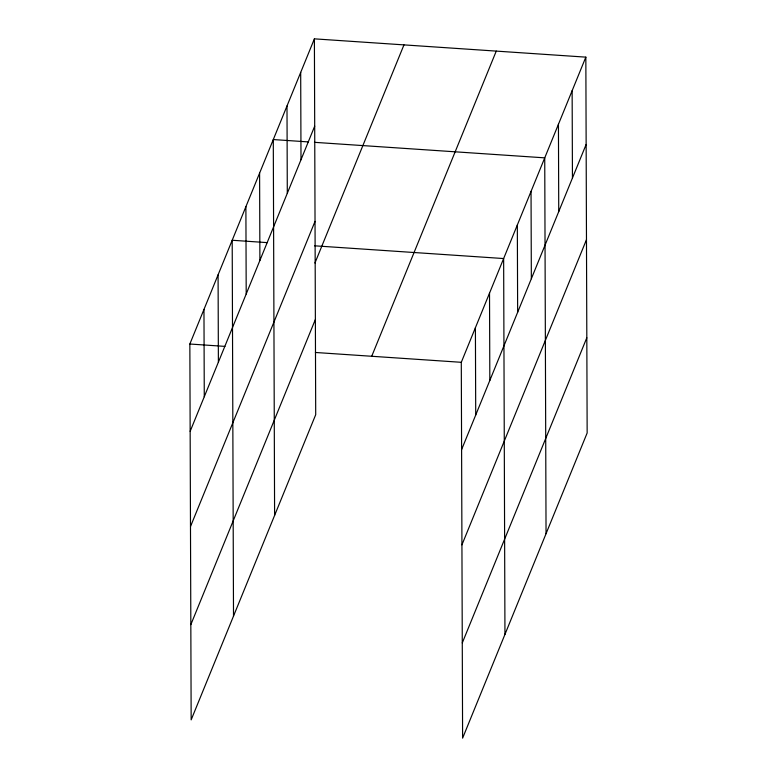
<?xml version="1.0" encoding="UTF-8"?>
<svg xmlns="http://www.w3.org/2000/svg" width="777" height="777" viewBox="0 0 777 777"><rect width="100%" height="100%" fill="white"/><g stroke="black" fill="none" stroke-linecap="round" stroke-linejoin="round"><path stroke-width="1.17" d="M314.394 38.85L315.705 414.695L191.161 719.861L189.85 344.017L314.394 38.85L585.839 57.139L587.15 432.983L462.606 738.15L461.295 362.305L585.839 57.139M190.151 431.332L314.695 126.165M190.491 526.553L315.035 221.377M314.938 263.034L403.972 44.881M190.831 624.65L315.375 319.483M371.717 356.274L496.26 51.107M461.596 449.621L586.14 144.454M461.936 544.842L586.48 239.666M462.276 642.938L586.82 337.772M308.401 141.919L273.29 139.559L274.602 515.394M314.452 142.327L544.735 157.848L546.046 533.682M267.298 242.628L232.197 240.258L233.508 616.103M314.51 245.804L503.642 258.547L504.953 634.391M189.85 344.017L224.951 346.387M315.384 352.476L461.295 362.305M572.134 90.705L572.445 178.03M558.44 124.281L558.741 211.597M531.041 191.414L531.342 278.729M517.336 224.98L517.647 312.296M489.52 293.133L489.831 380.458M475.407 327.719L475.718 415.044M300.689 72.416L301 159.732M286.995 105.983L287.296 193.308M259.596 173.125L259.897 260.441M245.891 206.692L246.202 294.007M218.084 274.844L218.386 362.169M203.962 309.431L204.273 396.746"/></g></svg>
